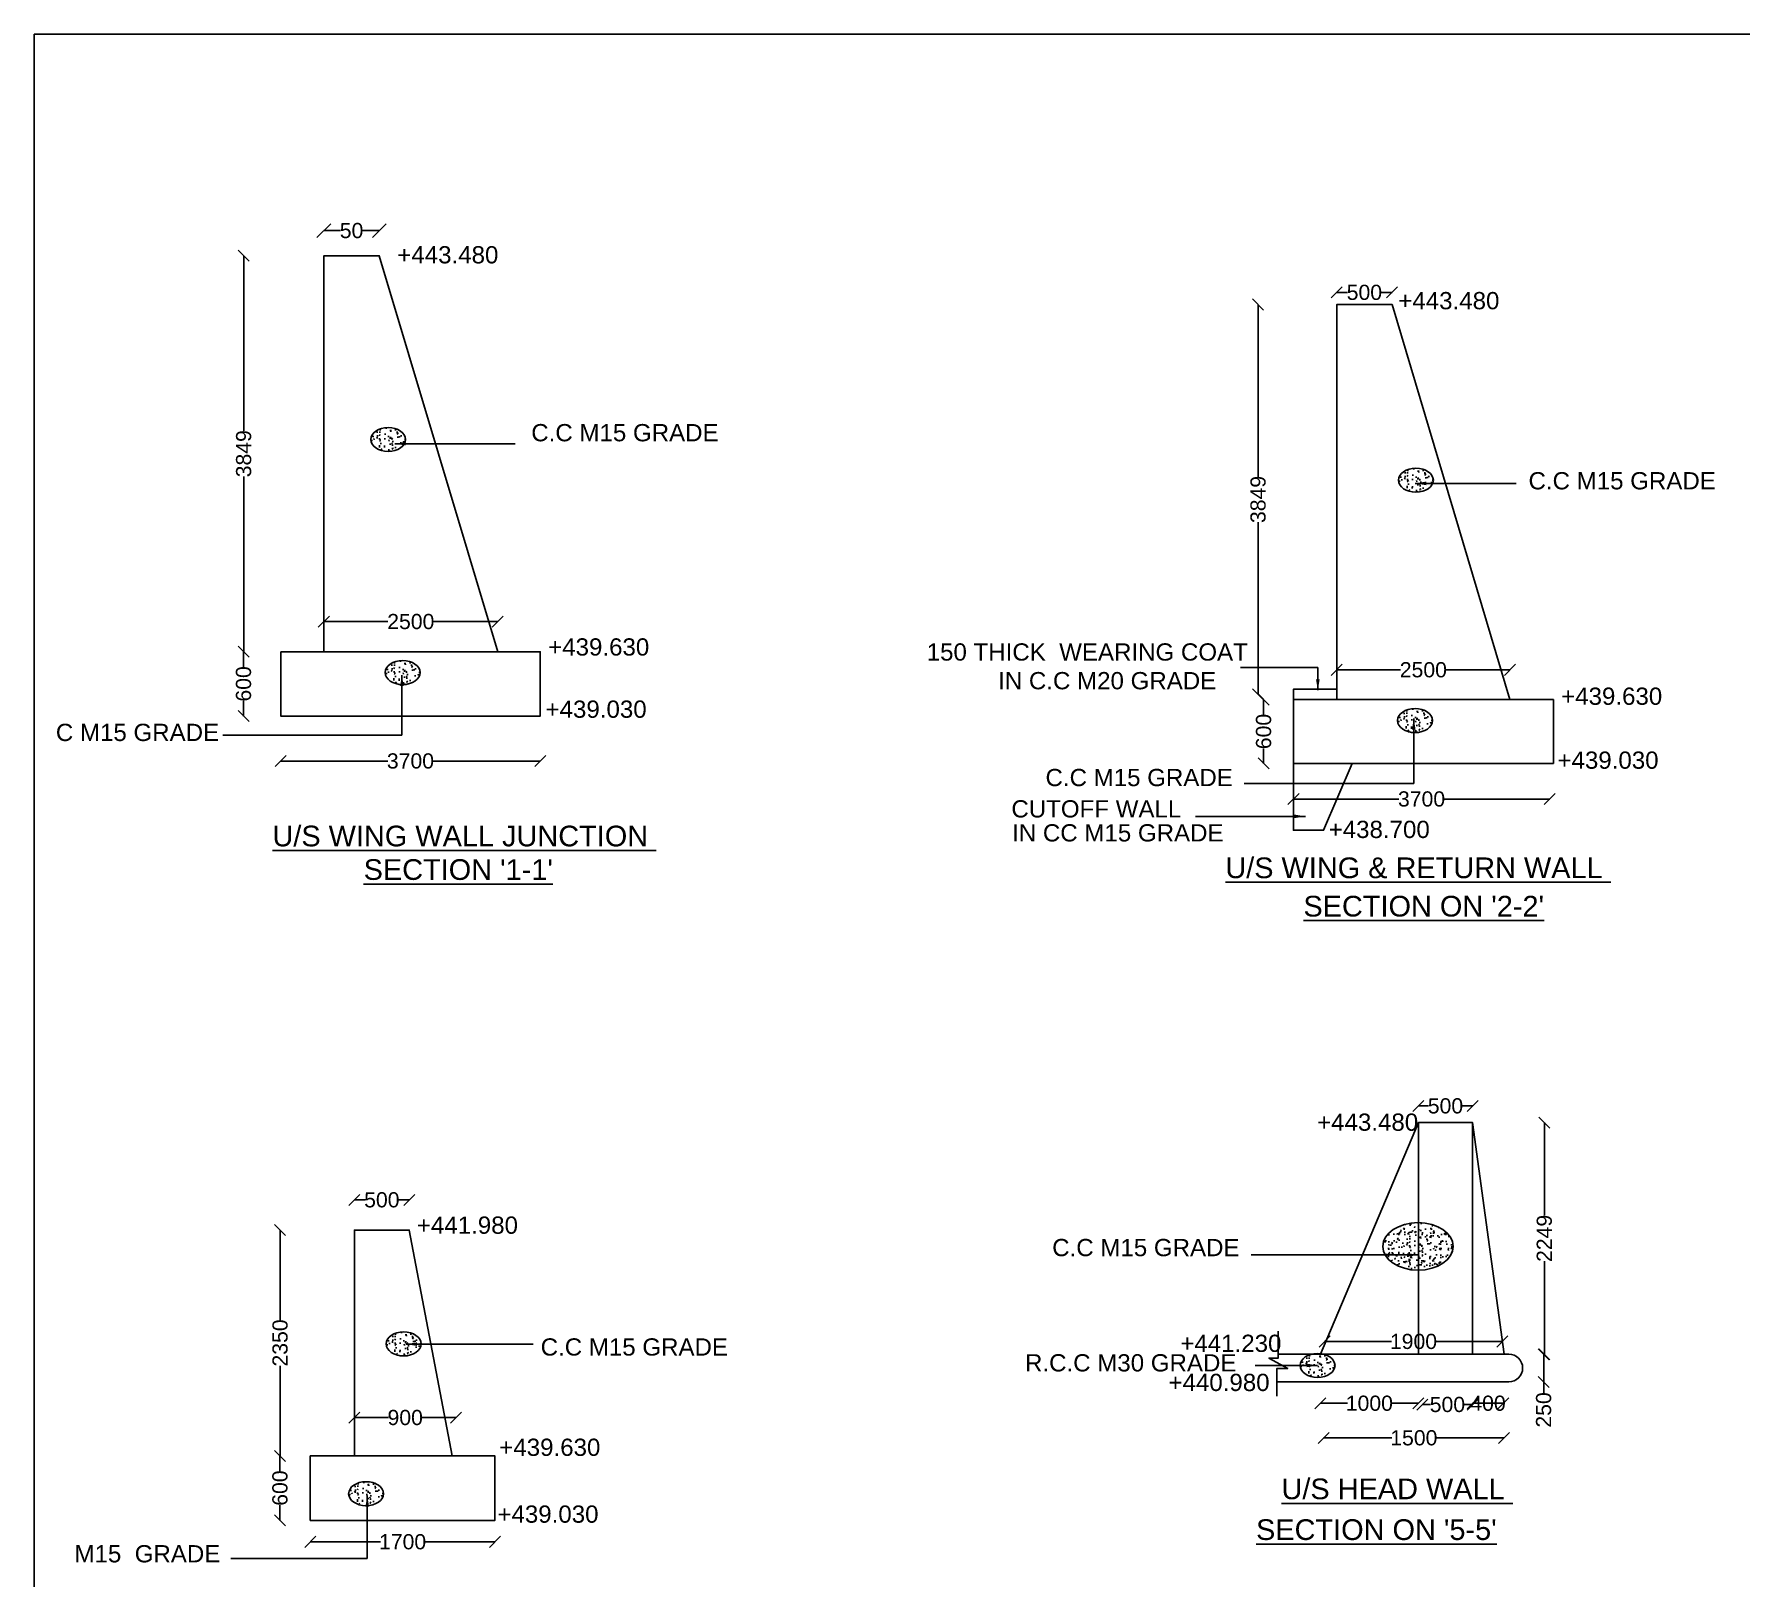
# Model space of a CAD drawing. Header units: millimetres. Extents: x 5763889 to 5769579, y 20981632 to 20985414.
# Drawn here: x 5763889 to 5766364, y 20983176 to 20985414 of the extents above; entities that cross this region are included whole.
import ezdxf

# ---------------------------------------------------------------- set-up
doc = ezdxf.new("R2010")
doc.units = ezdxf.units.MM
doc.header["$MEASUREMENT"] = 0
for name, color, linetype in [('DIMENSIONS', 7, 'Continuous'), ('DRAWING', 7, 'Continuous'), ('TEXT', 1, 'Continuous')]:
    doc.layers.add(name, color=color, linetype=linetype)
doc.styles.get("Standard").update_dxf_attribs({"font": 'arial.ttf', "height": 22})
doc.dimstyles.get("Standard").update_dxf_attribs({"dimtxt": 22, "dimasz": 16, "dimexe": 0.18, "dimexo": 0.0625, "dimgap": 0.09, "dimtad": 0, "dimdec": 0, "dimzin": 0, "dimdsep": 46, "dimtxsty": 'Standard', "dimblk": 'OBLIQUE', "dimcen": 0.09, "dimse1": 1, "dimse2": 1, "dimadec": 0, "dimazin": 0, "dimtfac": 1, "dimtdec": 0, "dimtofl": 0, "dimtmove": 0, "dimatfit": 3, "dimfxl": 1, "dimtolj": 1, "dimtzin": 0, "dimarcsym": 0})

# ---------------------------------------------------------------- blocks, each defined once
blk = doc.blocks.new('_Oblique')
at = {"color": 0, "linetype": 'ByBlock', "lineweight": -2}
blk.add_line((-0.5, -0.5), (0.5, 0.5), dxfattribs=at)
blk = doc.blocks.new('*D4')
at = {"layer": 'Defpoints', "color": 0, "transparency": 16777216}
for p in [(5764389.9, 20985128.7), (5764309.5, 20985092.4), (5764389.9, 20985092.4)]:
    blk.add_point(p, dxfattribs=at)
at = {"layer": 'DIMENSIONS', "color": 0, "lineweight": -2, "transparency": 16777216}
for p, q in [((5764309.5, 20985128.7), (5764333.9, 20985128.7)), ((5764389.9, 20985128.7), (5764365.5, 20985128.7))]:
    blk.add_line(p, q, dxfattribs=at)
at = {"layer": 'DIMENSIONS', "color": 0, "lineweight": -2, "transparency": 16777216, "xscale": 20, "yscale": 20, "zscale": 20, "rotation": 180}
blk.add_blockref('_Oblique', (5764309.5, 20985128.7), dxfattribs=at)
at = {"layer": 'DIMENSIONS', "color": 0, "lineweight": -2, "transparency": 16777216, "xscale": 20, "yscale": 20, "zscale": 20}
blk.add_blockref('_Oblique', (5764389.9, 20985128.7), dxfattribs=at)
at = {"layer": 'DIMENSIONS', "color": 0, "transparency": 16777216, "insert": (5764349.7, 20985128.7), "char_height": 22, "attachment_point": 5}
blk.add_mtext('\\A1;50', dxfattribs=at)
blk = doc.blocks.new('*D5')
at = {"layer": 'Defpoints', "color": 0, "transparency": 16777216}
for p in [(5764309.5, 20984561.9), (5764309.5, 20984518.3), (5764561.7, 20984518.3)]:
    blk.add_point(p, dxfattribs=at)
at = {"layer": 'DIMENSIONS', "color": 0, "lineweight": -2, "transparency": 16777216}
for p, q in [((5764309.5, 20984561.9), (5764402.5, 20984561.9)), ((5764561.7, 20984561.9), (5764468.7, 20984561.9))]:
    blk.add_line(p, q, dxfattribs=at)
at = {"layer": 'DIMENSIONS', "color": 0, "lineweight": -2, "transparency": 16777216, "xscale": 16, "yscale": 16, "zscale": 16, "rotation": 180}
blk.add_blockref('_Oblique', (5764309.5, 20984561.9), dxfattribs=at)
at = {"layer": 'DIMENSIONS', "color": 0, "lineweight": -2, "transparency": 16777216, "xscale": 16, "yscale": 16, "zscale": 16}
blk.add_blockref('_Oblique', (5764561.7, 20984561.9), dxfattribs=at)
at = {"layer": 'DIMENSIONS', "color": 0, "transparency": 16777216, "insert": (5764435.6, 20984561.9), "char_height": 22, "attachment_point": 5}
blk.add_mtext('\\A1;2500', dxfattribs=at)
blk = doc.blocks.new('*D6')
at = {"layer": 'Defpoints', "color": 0, "transparency": 16777216}
for p in [(5764246.9, 20984518.3), (5764193.1, 20984425), (5764246.9, 20984425)]:
    blk.add_point(p, dxfattribs=at)
at = {"layer": 'DIMENSIONS', "color": 0, "lineweight": -2, "transparency": 16777216}
for p, q in [((5764193.1, 20984518.3), (5764193.1, 20984496.1)), ((5764193.1, 20984425), (5764193.1, 20984447.2))]:
    blk.add_line(p, q, dxfattribs=at)
at = {"layer": 'DIMENSIONS', "color": 0, "lineweight": -2, "transparency": 16777216, "xscale": 16, "yscale": 16, "zscale": 16}
for p, rotation in [((5764193.1, 20984518.3), 90), ((5764193.1, 20984425), 270)]:
    blk.add_blockref('_Oblique', p, dxfattribs=dict(at, rotation=rotation))
at = {"layer": 'DIMENSIONS', "color": 0, "transparency": 16777216, "insert": (5764193.1, 20984471.6), "char_height": 22, "attachment_point": 5, "rotation": 90}
blk.add_mtext('\\A1;600', dxfattribs=at)
blk = doc.blocks.new('*D7')
at = {"layer": 'Defpoints', "color": 0, "transparency": 16777216}
for p in [(5764193.3, 20985092.4), (5764309.5, 20985092.4), (5764309.5, 20984518.3)]:
    blk.add_point(p, dxfattribs=at)
at = {"layer": 'DIMENSIONS', "color": 0, "lineweight": -2, "transparency": 16777216}
for p, q in [((5764193.3, 20985092.4), (5764193.3, 20984838.3)), ((5764193.3, 20984518.3), (5764193.3, 20984772.4))]:
    blk.add_line(p, q, dxfattribs=at)
at = {"layer": 'DIMENSIONS', "color": 0, "lineweight": -2, "transparency": 16777216, "xscale": 16, "yscale": 16, "zscale": 16}
for p, rotation in [((5764193.3, 20985092.4), 90), ((5764193.3, 20984518.3), 270)]:
    blk.add_blockref('_Oblique', p, dxfattribs=dict(at, rotation=rotation))
at = {"layer": 'DIMENSIONS', "color": 0, "transparency": 16777216, "insert": (5764193.3, 20984805.3), "char_height": 22, "attachment_point": 5, "rotation": 90}
blk.add_mtext('\\A1;3849', dxfattribs=at)
blk = doc.blocks.new('*D8')
at = {"layer": 'Defpoints', "color": 0, "transparency": 16777216}
for p in [(5764246.9, 20984425), (5764623.3, 20984425), (5764623.3, 20984359.8)]:
    blk.add_point(p, dxfattribs=at)
at = {"layer": 'DIMENSIONS', "color": 0, "lineweight": -2, "transparency": 16777216}
for p, q in [((5764246.9, 20984359.8), (5764402.2, 20984359.8)), ((5764623.3, 20984359.8), (5764468, 20984359.8))]:
    blk.add_line(p, q, dxfattribs=at)
at = {"layer": 'DIMENSIONS', "color": 0, "lineweight": -2, "transparency": 16777216, "xscale": 16, "yscale": 16, "zscale": 16, "rotation": 180}
blk.add_blockref('_Oblique', (5764246.9, 20984359.8), dxfattribs=at)
at = {"layer": 'DIMENSIONS', "color": 0, "lineweight": -2, "transparency": 16777216, "xscale": 16, "yscale": 16, "zscale": 16}
blk.add_blockref('_Oblique', (5764623.3, 20984359.8), dxfattribs=at)
at = {"layer": 'DIMENSIONS', "color": 0, "transparency": 16777216, "insert": (5764435.1, 20984359.8), "char_height": 22, "attachment_point": 5}
blk.add_mtext('\\A1;3700', dxfattribs=at)
blk = doc.blocks.new('*D9')
at = {"layer": 'Defpoints', "color": 0, "transparency": 16777216}
for p in [(5765778.3, 20985021.6), (5765858.5, 20985039.1), (5765858.5, 20985021.6)]:
    blk.add_point(p, dxfattribs=at)
at = {"layer": 'DIMENSIONS', "color": 0, "lineweight": -2, "transparency": 16777216}
for p, q in [((5765778.3, 20985039.1), (5765794.1, 20985039.1)), ((5765858.5, 20985039.1), (5765842.8, 20985039.1))]:
    blk.add_line(p, q, dxfattribs=at)
at = {"layer": 'DIMENSIONS', "color": 0, "lineweight": -2, "transparency": 16777216, "xscale": 16, "yscale": 16, "zscale": 16, "rotation": 180}
blk.add_blockref('_Oblique', (5765778.3, 20985039.1), dxfattribs=at)
at = {"layer": 'DIMENSIONS', "color": 0, "lineweight": -2, "transparency": 16777216, "xscale": 16, "yscale": 16, "zscale": 16}
blk.add_blockref('_Oblique', (5765858.5, 20985039.1), dxfattribs=at)
at = {"layer": 'DIMENSIONS', "color": 0, "transparency": 16777216, "insert": (5765818.4, 20985039.1), "char_height": 22, "attachment_point": 5}
blk.add_mtext('\\A1;500', dxfattribs=at)
blk = doc.blocks.new('*D10')
at = {"layer": 'Defpoints', "color": 0, "transparency": 16777216}
for p in [(5766029.4, 20984492), (5765778.3, 20984449), (5766029.4, 20984449)]:
    blk.add_point(p, dxfattribs=at)
at = {"layer": 'DIMENSIONS', "color": 0, "lineweight": -2, "transparency": 16777216}
for p, q in [((5765778.3, 20984492), (5765870.8, 20984492)), ((5766029.4, 20984492), (5765937, 20984492))]:
    blk.add_line(p, q, dxfattribs=at)
at = {"layer": 'DIMENSIONS', "color": 0, "lineweight": -2, "transparency": 16777216, "xscale": 16, "yscale": 16, "zscale": 16, "rotation": 180}
blk.add_blockref('_Oblique', (5765778.3, 20984492), dxfattribs=at)
at = {"layer": 'DIMENSIONS', "color": 0, "lineweight": -2, "transparency": 16777216, "xscale": 16, "yscale": 16, "zscale": 16}
blk.add_blockref('_Oblique', (5766029.4, 20984492), dxfattribs=at)
at = {"layer": 'DIMENSIONS', "color": 0, "transparency": 16777216, "insert": (5765903.9, 20984492), "char_height": 22, "attachment_point": 5}
blk.add_mtext('\\A1;2500', dxfattribs=at)
blk = doc.blocks.new('*D11')
at = {"layer": 'Defpoints', "color": 0, "transparency": 16777216}
for p in [(5765715.6, 20984307.9), (5766087.1, 20984304.7), (5766087.1, 20984304.7)]:
    blk.add_point(p, dxfattribs=at)
at = {"layer": 'DIMENSIONS', "color": 0, "lineweight": -2, "transparency": 16777216}
for p, q in [((5765715.6, 20984304.7), (5765868.4, 20984304.7)), ((5766087.1, 20984304.7), (5765934.2, 20984304.7))]:
    blk.add_line(p, q, dxfattribs=at)
at = {"layer": 'DIMENSIONS', "color": 0, "lineweight": -2, "transparency": 16777216, "xscale": 16, "yscale": 16, "zscale": 16, "rotation": 180}
blk.add_blockref('_Oblique', (5765715.6, 20984304.7), dxfattribs=at)
at = {"layer": 'DIMENSIONS', "color": 0, "lineweight": -2, "transparency": 16777216, "xscale": 16, "yscale": 16, "zscale": 16}
blk.add_blockref('_Oblique', (5766087.1, 20984304.7), dxfattribs=at)
at = {"layer": 'DIMENSIONS', "color": 0, "transparency": 16777216, "insert": (5765901.3, 20984304.7), "char_height": 22, "attachment_point": 5}
blk.add_mtext('\\A1;3700', dxfattribs=at)
blk = doc.blocks.new('*D12')
at = {"layer": 'Defpoints', "color": 0, "transparency": 16777216}
for p in [(5765715.6, 20984449), (5765672.3, 20984356.3), (5765715.6, 20984356.3)]:
    blk.add_point(p, dxfattribs=at)
at = {"layer": 'DIMENSIONS', "color": 0, "lineweight": -2, "transparency": 16777216}
for p, q in [((5765672.3, 20984449), (5765672.3, 20984427.1)), ((5765672.3, 20984356.3), (5765672.3, 20984378.2))]:
    blk.add_line(p, q, dxfattribs=at)
at = {"layer": 'DIMENSIONS', "color": 0, "lineweight": -2, "transparency": 16777216, "xscale": 16, "yscale": 16, "zscale": 16}
for p, rotation in [((5765672.3, 20984449), 90), ((5765672.3, 20984356.3), 270)]:
    blk.add_blockref('_Oblique', p, dxfattribs=dict(at, rotation=rotation))
at = {"layer": 'DIMENSIONS', "color": 0, "transparency": 16777216, "insert": (5765672.3, 20984402.6), "char_height": 22, "attachment_point": 5, "rotation": 90}
blk.add_mtext('\\A1;600', dxfattribs=at)
blk = doc.blocks.new('*D13')
at = {"layer": 'Defpoints', "color": 0, "transparency": 16777216}
for p in [(5765778.3, 20985021.6), (5765664.3, 20984456.4), (5765778.3, 20984456.4)]:
    blk.add_point(p, dxfattribs=at)
at = {"layer": 'DIMENSIONS', "color": 0, "lineweight": -2, "transparency": 16777216}
for p, q in [((5765664.3, 20985021.6), (5765664.3, 20984772)), ((5765664.3, 20984456.4), (5765664.3, 20984706))]:
    blk.add_line(p, q, dxfattribs=at)
at = {"layer": 'DIMENSIONS', "color": 0, "lineweight": -2, "transparency": 16777216, "xscale": 16, "yscale": 16, "zscale": 16}
for p, rotation in [((5765664.3, 20985021.6), 90), ((5765664.3, 20984456.4), 270)]:
    blk.add_blockref('_Oblique', p, dxfattribs=dict(at, rotation=rotation))
at = {"layer": 'DIMENSIONS', "color": 0, "transparency": 16777216, "insert": (5765664.3, 20984739), "char_height": 22, "attachment_point": 5, "rotation": 90}
blk.add_mtext('\\A1;3849', dxfattribs=at)
blk = doc.blocks.new('*D24')
at = {"layer": 'Defpoints', "color": 0, "transparency": 16777216}
for p in [(5765975.3, 20983859.8), (5765896.7, 20983835.7), (5765975.3, 20983835.7)]:
    blk.add_point(p, dxfattribs=at)
at = {"layer": 'DIMENSIONS', "color": 0, "lineweight": -2, "transparency": 16777216}
for p, q in [((5765896.7, 20983859.8), (5765911.6, 20983859.8)), ((5765975.3, 20983859.8), (5765960.3, 20983859.8))]:
    blk.add_line(p, q, dxfattribs=at)
at = {"layer": 'DIMENSIONS', "color": 0, "lineweight": -2, "transparency": 16777216, "xscale": 16, "yscale": 16, "zscale": 16, "rotation": 180}
blk.add_blockref('_Oblique', (5765896.7, 20983859.8), dxfattribs=at)
at = {"layer": 'DIMENSIONS', "color": 0, "lineweight": -2, "transparency": 16777216, "xscale": 16, "yscale": 16, "zscale": 16}
blk.add_blockref('_Oblique', (5765975.3, 20983859.8), dxfattribs=at)
at = {"layer": 'DIMENSIONS', "color": 0, "transparency": 16777216, "insert": (5765936, 20983859.8), "char_height": 22, "attachment_point": 5}
blk.add_mtext('\\A1;500', dxfattribs=at)
blk = doc.blocks.new('*D25')
at = {"layer": 'Defpoints', "color": 0, "transparency": 16777216}
for p in [(5765976.4, 20983835.7), (5765975.3, 20983499.9), (5766079.4, 20983499.9)]:
    blk.add_point(p, dxfattribs=at)
at = {"layer": 'DIMENSIONS', "color": 0, "lineweight": -2, "transparency": 16777216}
for p, q in [((5766079.4, 20983835.7), (5766079.4, 20983700.9)), ((5766079.4, 20983499.9), (5766079.4, 20983634.6))]:
    blk.add_line(p, q, dxfattribs=at)
at = {"layer": 'DIMENSIONS', "color": 0, "lineweight": -2, "transparency": 16777216, "xscale": 16, "yscale": 16, "zscale": 16}
for p, rotation in [((5766079.4, 20983835.7), 90), ((5766079.4, 20983499.9), 270)]:
    blk.add_blockref('_Oblique', p, dxfattribs=dict(at, rotation=rotation))
at = {"layer": 'DIMENSIONS', "color": 0, "transparency": 16777216, "insert": (5766079.4, 20983667.8), "char_height": 22, "attachment_point": 5, "rotation": 90}
blk.add_mtext('\\A1;2249', dxfattribs=at)
blk = doc.blocks.new('*D26')
at = {"layer": 'Defpoints', "color": 0, "transparency": 16777216}
for p in [(5766027.8, 20983499.9), (5766027.8, 20983459.7), (5766078.4, 20983459.7)]:
    blk.add_point(p, dxfattribs=at)
at = {"layer": 'DIMENSIONS', "color": 0, "lineweight": -2, "transparency": 16777216}
for p, q in [((5766078.4, 20983499.9), (5766078.4, 20983459.7)), ((5766078.4, 20983459.7), (5766078.4, 20983443.7))]:
    blk.add_line(p, q, dxfattribs=at)
at = {"layer": 'DIMENSIONS', "color": 0, "lineweight": -2, "transparency": 16777216, "xscale": 16, "yscale": 16, "zscale": 16}
for p, rotation in [((5766078.4, 20983499.9), 90), ((5766078.4, 20983459.7), 270)]:
    blk.add_blockref('_Oblique', p, dxfattribs=dict(at, rotation=rotation))
at = {"layer": 'DIMENSIONS', "color": 0, "transparency": 16777216, "insert": (5766078.4, 20983419.1), "char_height": 22, "attachment_point": 5, "rotation": 90}
blk.add_mtext('\\A1;250', dxfattribs=at)
blk = doc.blocks.new('*D27')
at = {"layer": 'Defpoints', "color": 0, "transparency": 16777216}
for p in [(5765760.7, 20983514.4), (5766018.4, 20983518.3), (5766018.4, 20983518.3)]:
    blk.add_point(p, dxfattribs=at)
at = {"layer": 'DIMENSIONS', "color": 0, "lineweight": -2, "transparency": 16777216}
for p, q in [((5765760.7, 20983518.3), (5765857.7, 20983518.3)), ((5766018.4, 20983518.3), (5765921.4, 20983518.3))]:
    blk.add_line(p, q, dxfattribs=at)
at = {"layer": 'DIMENSIONS', "color": 0, "lineweight": -2, "transparency": 16777216, "xscale": 16, "yscale": 16, "zscale": 16, "rotation": 180}
blk.add_blockref('_Oblique', (5765760.7, 20983518.3), dxfattribs=at)
at = {"layer": 'DIMENSIONS', "color": 0, "lineweight": -2, "transparency": 16777216, "xscale": 16, "yscale": 16, "zscale": 16}
blk.add_blockref('_Oblique', (5766018.4, 20983518.3), dxfattribs=at)
at = {"layer": 'DIMENSIONS', "color": 0, "transparency": 16777216, "insert": (5765889.6, 20983518.3), "char_height": 22, "attachment_point": 5}
blk.add_mtext('\\A1;1900', dxfattribs=at)
blk = doc.blocks.new('*D28')
at = {"layer": 'Defpoints', "color": 0, "transparency": 16777216}
for p in [(5765754.6, 20983499.9), (5765896.7, 20983499.9), (5765896.7, 20983428.7)]:
    blk.add_point(p, dxfattribs=at)
at = {"layer": 'DIMENSIONS', "color": 0, "lineweight": -2, "transparency": 16777216}
for p, q in [((5765754.6, 20983428.7), (5765793.7, 20983428.7)), ((5765896.7, 20983428.7), (5765857.5, 20983428.7))]:
    blk.add_line(p, q, dxfattribs=at)
at = {"layer": 'DIMENSIONS', "color": 0, "lineweight": -2, "transparency": 16777216, "xscale": 16, "yscale": 16, "zscale": 16, "rotation": 180}
blk.add_blockref('_Oblique', (5765754.6, 20983428.7), dxfattribs=at)
at = {"layer": 'DIMENSIONS', "color": 0, "lineweight": -2, "transparency": 16777216, "xscale": 16, "yscale": 16, "zscale": 16}
blk.add_blockref('_Oblique', (5765896.7, 20983428.7), dxfattribs=at)
at = {"layer": 'DIMENSIONS', "color": 0, "transparency": 16777216, "insert": (5765825.6, 20983428.7), "char_height": 22, "attachment_point": 5}
blk.add_mtext('\\A1;1000', dxfattribs=at)
blk = doc.blocks.new('*D29')
at = {"layer": 'Defpoints', "color": 0, "transparency": 16777216}
for p in [(5765902.4, 20983499.9), (5765975.3, 20983499.9), (5765975.3, 20983426.9)]:
    blk.add_point(p, dxfattribs=at)
at = {"layer": 'DIMENSIONS', "color": 0, "lineweight": -2, "transparency": 16777216}
for p, q in [((5765902.4, 20983426.9), (5765914.5, 20983426.9)), ((5765975.3, 20983426.9), (5765963.2, 20983426.9))]:
    blk.add_line(p, q, dxfattribs=at)
at = {"layer": 'DIMENSIONS', "color": 0, "lineweight": -2, "transparency": 16777216, "xscale": 16, "yscale": 16, "zscale": 16, "rotation": 180}
blk.add_blockref('_Oblique', (5765902.4, 20983426.9), dxfattribs=at)
at = {"layer": 'DIMENSIONS', "color": 0, "lineweight": -2, "transparency": 16777216, "xscale": 16, "yscale": 16, "zscale": 16}
blk.add_blockref('_Oblique', (5765975.3, 20983426.9), dxfattribs=at)
at = {"layer": 'DIMENSIONS', "color": 0, "transparency": 16777216, "insert": (5765938.8, 20983426.9), "char_height": 22, "attachment_point": 5}
blk.add_mtext('\\A1;500', dxfattribs=at)
blk = doc.blocks.new('*D30')
at = {"layer": 'Defpoints', "color": 0, "transparency": 16777216}
for p in [(5766020.1, 20983506), (5765975.3, 20983499.9), (5766020.1, 20983428.7)]:
    blk.add_point(p, dxfattribs=at)
at = {"layer": 'DIMENSIONS', "color": 0, "lineweight": -2, "transparency": 16777216}
blk.add_line((5765975.3, 20983428.7), (5766020.1, 20983428.7), dxfattribs=at)
at = {"layer": 'DIMENSIONS', "color": 0, "lineweight": -2, "transparency": 16777216, "xscale": 16, "yscale": 16, "zscale": 16, "rotation": 180}
blk.add_blockref('_Oblique', (5765975.3, 20983428.7), dxfattribs=at)
at = {"layer": 'DIMENSIONS', "color": 0, "lineweight": -2, "transparency": 16777216, "xscale": 16, "yscale": 16, "zscale": 16}
blk.add_blockref('_Oblique', (5766020.1, 20983428.7), dxfattribs=at)
at = {"layer": 'DIMENSIONS', "color": 0, "transparency": 16777216, "insert": (5765997.7, 20983428.7), "char_height": 22, "attachment_point": 5}
blk.add_mtext('\\A1;400', dxfattribs=at)
blk = doc.blocks.new('*D31')
at = {"layer": 'Defpoints', "color": 0, "transparency": 16777216}
for p in [(5765759.3, 20983499.9), (5766020.9, 20983499.9), (5766020.9, 20983378.6)]:
    blk.add_point(p, dxfattribs=at)
at = {"layer": 'DIMENSIONS', "color": 0, "lineweight": -2, "transparency": 16777216}
for p, q in [((5765759.3, 20983378.6), (5765858.3, 20983378.6)), ((5766020.9, 20983378.6), (5765922, 20983378.6))]:
    blk.add_line(p, q, dxfattribs=at)
at = {"layer": 'DIMENSIONS', "color": 0, "lineweight": -2, "transparency": 16777216, "xscale": 16, "yscale": 16, "zscale": 16, "rotation": 180}
blk.add_blockref('_Oblique', (5765759.3, 20983378.6), dxfattribs=at)
at = {"layer": 'DIMENSIONS', "color": 0, "lineweight": -2, "transparency": 16777216, "xscale": 16, "yscale": 16, "zscale": 16}
blk.add_blockref('_Oblique', (5766020.9, 20983378.6), dxfattribs=at)
at = {"layer": 'DIMENSIONS', "color": 0, "transparency": 16777216, "insert": (5765890.1, 20983378.6), "char_height": 22, "attachment_point": 5}
blk.add_mtext('\\A1;1500', dxfattribs=at)
blk = doc.blocks.new('*D32')
at = {"layer": 'Defpoints', "color": 0, "transparency": 16777216}
for p in [(5764433.4, 20983723.6), (5764353.8, 20983679.9), (5764433.4, 20983679.9)]:
    blk.add_point(p, dxfattribs=at)
at = {"layer": 'DIMENSIONS', "color": 0, "lineweight": -2, "transparency": 16777216}
for p, q in [((5764353.8, 20983723.6), (5764369.2, 20983723.6)), ((5764433.4, 20983723.6), (5764418, 20983723.6))]:
    blk.add_line(p, q, dxfattribs=at)
at = {"layer": 'DIMENSIONS', "color": 0, "lineweight": -2, "transparency": 16777216, "xscale": 16, "yscale": 16, "zscale": 16, "rotation": 180}
blk.add_blockref('_Oblique', (5764353.8, 20983723.6), dxfattribs=at)
at = {"layer": 'DIMENSIONS', "color": 0, "lineweight": -2, "transparency": 16777216, "xscale": 16, "yscale": 16, "zscale": 16}
blk.add_blockref('_Oblique', (5764433.4, 20983723.6), dxfattribs=at)
at = {"layer": 'DIMENSIONS', "color": 0, "transparency": 16777216, "insert": (5764393.6, 20983723.6), "char_height": 22, "attachment_point": 5}
blk.add_mtext('\\A1;500', dxfattribs=at)
blk = doc.blocks.new('*D33')
at = {"layer": 'Defpoints', "color": 0, "transparency": 16777216}
for p in [(5764353.8, 20983679.9), (5764246.1, 20983352.5), (5764353.8, 20983352.5)]:
    blk.add_point(p, dxfattribs=at)
at = {"layer": 'DIMENSIONS', "color": 0, "lineweight": -2, "transparency": 16777216}
for p, q in [((5764246.1, 20983679.9), (5764246.1, 20983549.3)), ((5764246.1, 20983352.5), (5764246.1, 20983483.1))]:
    blk.add_line(p, q, dxfattribs=at)
at = {"layer": 'DIMENSIONS', "color": 0, "lineweight": -2, "transparency": 16777216, "xscale": 16, "yscale": 16, "zscale": 16}
for p, rotation in [((5764246.1, 20983679.9), 90), ((5764246.1, 20983352.5), 270)]:
    blk.add_blockref('_Oblique', p, dxfattribs=dict(at, rotation=rotation))
at = {"layer": 'DIMENSIONS', "color": 0, "transparency": 16777216, "insert": (5764246.1, 20983516.2), "char_height": 22, "attachment_point": 5, "rotation": 90}
blk.add_mtext('\\A1;2350', dxfattribs=at)
blk = doc.blocks.new('*D34')
at = {"layer": 'Defpoints', "color": 0, "transparency": 16777216}
for p in [(5764353.8, 20983352.5), (5764245.9, 20983259), (5764353.8, 20983259)]:
    blk.add_point(p, dxfattribs=at)
at = {"layer": 'DIMENSIONS', "color": 0, "lineweight": -2, "transparency": 16777216}
for p, q in [((5764245.9, 20983352.5), (5764245.9, 20983330.2)), ((5764245.9, 20983259), (5764245.9, 20983281.3))]:
    blk.add_line(p, q, dxfattribs=at)
at = {"layer": 'DIMENSIONS', "color": 0, "lineweight": -2, "transparency": 16777216, "xscale": 16, "yscale": 16, "zscale": 16}
for p, rotation in [((5764245.9, 20983352.5), 90), ((5764245.9, 20983259), 270)]:
    blk.add_blockref('_Oblique', p, dxfattribs=dict(at, rotation=rotation))
at = {"layer": 'DIMENSIONS', "color": 0, "transparency": 16777216, "insert": (5764245.9, 20983305.8), "char_height": 22, "attachment_point": 5, "rotation": 90}
blk.add_mtext('\\A1;600', dxfattribs=at)
blk = doc.blocks.new('*D35')
at = {"layer": 'Defpoints', "color": 0, "transparency": 16777216}
for p in [(5764289.7, 20983259), (5764557.6, 20983259), (5764557.6, 20983227.9)]:
    blk.add_point(p, dxfattribs=at)
at = {"layer": 'DIMENSIONS', "color": 0, "lineweight": -2, "transparency": 16777216}
for p, q in [((5764289.7, 20983227.9), (5764391.8, 20983227.9)), ((5764557.6, 20983227.9), (5764455.5, 20983227.9))]:
    blk.add_line(p, q, dxfattribs=at)
at = {"layer": 'DIMENSIONS', "color": 0, "lineweight": -2, "transparency": 16777216, "xscale": 16, "yscale": 16, "zscale": 16, "rotation": 180}
blk.add_blockref('_Oblique', (5764289.7, 20983227.9), dxfattribs=at)
at = {"layer": 'DIMENSIONS', "color": 0, "lineweight": -2, "transparency": 16777216, "xscale": 16, "yscale": 16, "zscale": 16}
blk.add_blockref('_Oblique', (5764557.6, 20983227.9), dxfattribs=at)
at = {"layer": 'DIMENSIONS', "color": 0, "transparency": 16777216, "insert": (5764423.7, 20983227.9), "char_height": 22, "attachment_point": 5}
blk.add_mtext('\\A1;1700', dxfattribs=at)
blk = doc.blocks.new('*D36')
at = {"layer": 'Defpoints', "color": 0, "transparency": 16777216}
for p in [(5764501.2, 20983408), (5764353.8, 20983405.1), (5764501.2, 20983405.1)]:
    blk.add_point(p, dxfattribs=at)
at = {"layer": 'DIMENSIONS', "color": 0, "lineweight": -2, "transparency": 16777216}
for p, q in [((5764353.8, 20983408), (5764403.1, 20983408)), ((5764501.2, 20983408), (5764451.8, 20983408))]:
    blk.add_line(p, q, dxfattribs=at)
at = {"layer": 'DIMENSIONS', "color": 0, "lineweight": -2, "transparency": 16777216, "xscale": 16, "yscale": 16, "zscale": 16, "rotation": 180}
blk.add_blockref('_Oblique', (5764353.8, 20983408), dxfattribs=at)
at = {"layer": 'DIMENSIONS', "color": 0, "lineweight": -2, "transparency": 16777216, "xscale": 16, "yscale": 16, "zscale": 16}
blk.add_blockref('_Oblique', (5764501.2, 20983408), dxfattribs=at)
at = {"layer": 'DIMENSIONS', "color": 0, "transparency": 16777216, "insert": (5764427.5, 20983408), "char_height": 22, "attachment_point": 5}
blk.add_mtext('\\A1;900', dxfattribs=at)

msp = doc.modelspace()

# ---------------------------------------------------------------- hatches: boundary and pattern name
at = {"layer": 'DRAWING'}
h = msp.add_hatch(dxfattribs=at)
h.set_pattern_fill('AR-CONC', color=0, scale=3, style=0)
h.set_pattern_definition([(50, (4257.156, 2720.308), (21.517805478, -1.88256405), [2.25, -24.75]), (355, (4257.156, 2720.308), (-4.162540008, 22.56576401), [1.8, -19.8]), (100.4514, (4258.95, 2720.151), (17.355281451, 20.683186262), [1.9122057, -21.03426336]), (46.1842, (4257.156, 2726.308), (32.01723146, -4.96557043), [3.375, -37.125]), (96.6356, (4259.824, 2725.894), (28.039881166, 29.223536127), [2.86830864, -31.55139]), (351.1842, (4257.156, 2726.308), (28.039858354, 29.22355803), [2.7, -29.7]), (21, (4260.156, 2724.808), (17.907211564, -12.07856672), [2.25, -24.75]), (326, (4260.156, 2724.808), (7.299459958, 21.754501351), [1.8, -19.8]), (71.4514, (4261.648, 2723.802), (25.206678857, 9.675914901), [1.9122057, -21.03426336]), (37.5, (4257.156, 2720.308), (0.3647956595, 9.986815615), [0, -19.56, 0, -20.1, 0, -19.875]), (7.5, (4257.156, 2720.308), (7.8920861233, 11.8323513565), [0, -11.46, 0, -19.11, 0, -7.575]), (327.5, (4250.466, 2720.308), (16.0146730852, -0.676646152), [0, -7.5, 0, -23.4, 0, -31.05]), (317.5, (4247.466, 2720.308), (17.49558508, 3.00314947), [0, -9.75, 0, -15.54, 0, -22.05])])
edge = h.paths.add_edge_path()
edge.add_ellipse((5764402.8, 20984825.9), major_axis=(-25.3, 0), ratio=0.687205, start_angle=0, end_angle=360)
h = msp.add_hatch(dxfattribs=at)
h.set_pattern_fill('AR-CONC', color=0, scale=3, style=0)
h.set_pattern_definition([(50, (5747.475, 2661.304), (21.517805478, -1.88256405), [2.25, -24.75]), (355, (5747.475, 2661.304), (-4.162540008, 22.56576401), [1.8, -19.8]), (100.4514, (5749.269, 2661.147), (17.355281451, 20.683186262), [1.9122057, -21.03426336]), (46.1842, (5747.475, 2667.304), (32.01723146, -4.96557043), [3.375, -37.125]), (96.6356, (5750.144, 2666.89), (28.039881166, 29.223536127), [2.86830864, -31.55139]), (351.1842, (5747.475, 2667.304), (28.039858354, 29.22355803), [2.7, -29.7]), (21, (5750.475, 2665.804), (17.907211564, -12.07856672), [2.25, -24.75]), (326, (5750.475, 2665.804), (7.299459958, 21.754501351), [1.8, -19.8]), (71.4514, (5751.968, 2664.797), (25.206678857, 9.675914901), [1.9122057, -21.03426336]), (37.5, (5747.4754, 2661.304), (0.3647956595, 9.986815615), [0, -19.56, 0, -20.1, 0, -19.875]), (7.5, (5747.475, 2661.304), (7.8920861233, 11.8323513565), [0, -11.46, 0, -19.11, 0, -7.575]), (327.5, (5740.7854, 2661.304), (16.0146730852, -0.676646152), [0, -7.5, 0, -23.4, 0, -31.05]), (317.5, (5737.785, 2661.304), (17.49558508, 3.00314947), [0, -9.75, 0, -15.54, 0, -22.05])])
edge = h.paths.add_edge_path()
edge.add_ellipse((5765893.1, 20984766.9), major_axis=(-25.3, 0), ratio=0.687205, start_angle=0, end_angle=360)
h = msp.add_hatch(dxfattribs=at)
h.set_pattern_fill('AR-CONC', color=0, scale=3, style=0)
h.set_pattern_definition([(50, (4278.148, 2382.473), (21.517805478, -1.88256405), [2.25, -24.75]), (355, (4278.148, 2382.473), (-4.162540008, 22.56576401), [1.8, -19.8]), (100.4514, (4279.94, 2382.316), (17.355281451, 20.683186262), [1.9122057, -21.03426336]), (46.1842, (4278.148, 2388.473), (32.01723146, -4.96557043), [3.375, -37.125]), (96.6356, (4280.816, 2388.06), (28.039881166, 29.223536127), [2.86830864, -31.55139]), (351.1842, (4278.148, 2388.473), (28.039858354, 29.22355803), [2.7, -29.7]), (21, (4281.148, 2386.973), (17.907211564, -12.07856672), [2.25, -24.75]), (326, (4281.148, 2386.973), (7.299459958, 21.754501351), [1.8, -19.8]), (71.4514, (4282.64, 2385.966), (25.206678857, 9.675914901), [1.9122057, -21.03426336]), (37.5, (4278.148, 2382.473), (0.3647956595, 9.986815615), [0, -19.56, 0, -20.1, 0, -19.875]), (7.5, (4278.148, 2382.473), (7.8920861233, 11.8323513565), [0, -11.46, 0, -19.11, 0, -7.575]), (327.5, (4271.458, 2382.473), (16.0146730852, -0.676646152), [0, -7.5, 0, -23.4, 0, -31.05]), (317.5, (4268.458, 2382.473), (17.49558508, 3.00314947), [0, -9.75, 0, -15.54, 0, -22.05])])
edge = h.paths.add_edge_path()
edge.add_ellipse((5764423.8, 20984488), major_axis=(-25.3, 0), ratio=0.687205, start_angle=0, end_angle=360)
h = msp.add_hatch(dxfattribs=at)
h.set_pattern_fill('AR-CONC', color=0, scale=3, style=0)
h.set_pattern_definition([(50, (5746.185, 2312.864), (21.517805478, -1.88256405), [2.25, -24.75]), (355, (5746.185, 2312.864), (-4.162540008, 22.56576401), [1.8, -19.8]), (100.4514, (5747.978, 2312.707), (17.355281451, 20.683186262), [1.9122057, -21.03426336]), (46.1842, (5746.185, 2318.864), (32.01723146, -4.96557043), [3.375, -37.125]), (96.6356, (5748.853, 2318.45), (28.039881166, 29.223536127), [2.86830864, -31.55139]), (351.1842, (5746.185, 2318.864), (28.039858354, 29.22355803), [2.7, -29.7]), (21, (5749.185, 2317.364), (17.907211564, -12.07856672), [2.25, -24.75]), (326, (5749.185, 2317.364), (7.299459958, 21.754501351), [1.8, -19.8]), (71.4514, (5750.677, 2316.357), (25.206678857, 9.675914901), [1.9122057, -21.03426336]), (37.5, (5746.185, 2312.8635), (0.3647956595, 9.986815615), [0, -19.56, 0, -20.1, 0, -19.875]), (7.5, (5746.185, 2312.864), (7.8920861233, 11.8323513565), [0, -11.46, 0, -19.11, 0, -7.575]), (327.5, (5739.495, 2312.8635), (16.0146730852, -0.676646152), [0, -7.5, 0, -23.4, 0, -31.05]), (317.5, (5736.495, 2312.864), (17.49558508, 3.00314947), [0, -9.75, 0, -15.54, 0, -22.05])])
edge = h.paths.add_edge_path()
edge.add_ellipse((5765891.9, 20984418.4), major_axis=(-25.3, 0), ratio=0.687205, start_angle=0, end_angle=360)
h = msp.add_hatch(dxfattribs=at)
h.set_pattern_fill('AR-CONC', color=0, scale=3, style=0)
h.set_pattern_definition([(50, (5750.537, 1550.63), (21.517805478, -1.88256405), [2.25, -24.75]), (355, (5750.537, 1550.63), (-4.162540008, 22.56576401), [1.8, -19.8]), (100.4514, (5752.33, 1550.473), (17.355281451, 20.683186262), [1.9122057, -21.03426336]), (46.1842, (5750.537, 1556.63), (32.01723146, -4.96557043), [3.375, -37.125]), (96.6356, (5753.205, 1556.216), (28.039881166, 29.223536127), [2.86830864, -31.55139]), (351.1842, (5750.537, 1556.63), (28.039858354, 29.22355803), [2.7, -29.7]), (21, (5753.537, 1555.13), (17.907211564, -12.07856672), [2.25, -24.75]), (326, (5753.537, 1555.13), (7.299459958, 21.754501351), [1.8, -19.8]), (71.4514, (5755.03, 1554.123), (25.206678857, 9.675914901), [1.9122057, -21.03426336]), (37.5, (5750.537, 1550.6295), (0.3647956595, 9.986815615), [0, -19.56, 0, -20.1, 0, -19.875]), (7.5, (5750.537, 1550.63), (7.8920861233, 11.8323513565), [0, -11.46, 0, -19.11, 0, -7.575]), (327.5, (5743.847, 1550.6295), (16.0146730852, -0.676646152), [0, -7.5, 0, -23.4, 0, -31.05]), (317.5, (5740.847, 1550.63), (17.49558508, 3.00314947), [0, -9.75, 0, -15.54, 0, -22.05])])
edge = h.paths.add_edge_path()
edge.add_ellipse((5765896.2, 20983656.2), major_axis=(51, 0), ratio=0.675664, start_angle=0, end_angle=360)
h = msp.add_hatch(dxfattribs=at)
h.set_pattern_fill('AR-CONC', color=0, scale=3, style=0)
h.set_pattern_definition([(50, (4279.484, 1409.255), (21.517805478, -1.88256405), [2.25, -24.75]), (355, (4279.484, 1409.255), (-4.162540008, 22.56576401), [1.8, -19.8]), (100.4514, (4281.278, 1409.098), (17.355281451, 20.683186262), [1.9122057, -21.03426336]), (46.1842, (4279.484, 1415.255), (32.01723146, -4.96557043), [3.375, -37.125]), (96.6356, (4282.153, 1414.84), (28.039881166, 29.223536127), [2.86830864, -31.55139]), (351.1842, (4279.484, 1415.255), (28.039858354, 29.22355803), [2.7, -29.7]), (21, (4282.484, 1413.755), (17.907211564, -12.07856672), [2.25, -24.75]), (326, (4282.484, 1413.755), (7.299459958, 21.754501351), [1.8, -19.8]), (71.4514, (4283.977, 1412.748), (25.206678857, 9.675914901), [1.9122057, -21.03426336]), (37.5, (4279.4845, 1409.255), (0.3647956595, 9.986815615), [0, -19.56, 0, -20.1, 0, -19.875]), (7.5, (4279.484, 1409.255), (7.8920861233, 11.8323513565), [0, -11.46, 0, -19.11, 0, -7.575]), (327.5, (4272.7945, 1409.255), (16.0146730852, -0.676646152), [0, -7.5, 0, -23.4, 0, -31.05]), (317.5, (4269.794, 1409.255), (17.49558508, 3.00314947), [0, -9.75, 0, -15.54, 0, -22.05])])
edge = h.paths.add_edge_path()
edge.add_ellipse((5764425.2, 20983514.8), major_axis=(-25.3, 0), ratio=0.687205, start_angle=0, end_angle=360)
h = msp.add_hatch(dxfattribs=at)
h.set_pattern_fill('AR-CONC', color=0, scale=3, style=0)
h.set_pattern_definition([(50, (5604.851, 1377.99), (21.517805478, -1.88256405), [2.25, -24.75]), (355, (5604.85, 1377.99), (-4.162540008, 22.56576401), [1.8, -19.8]), (100.4514, (5606.644, 1377.834), (17.355281451, 20.683186262), [1.9122057, -21.03426336]), (46.1842, (5604.85, 1383.99), (32.01723146, -4.96557043), [3.375, -37.125]), (96.6356, (5607.52, 1383.577), (28.039881166, 29.223536127), [2.86830864, -31.55139]), (351.1842, (5604.85, 1383.99), (28.039858354, 29.22355803), [2.7, -29.7]), (21, (5607.851, 1382.49), (17.907211564, -12.07856672), [2.25, -24.75]), (326, (5607.85, 1382.49), (7.299459958, 21.754501351), [1.8, -19.8]), (71.4514, (5609.343, 1381.484), (25.206678857, 9.675914901), [1.9122057, -21.03426336]), (37.5, (5604.851, 1377.9905), (0.3647956595, 9.986815615), [0, -19.56, 0, -20.1, 0, -19.875]), (7.5, (5604.851, 1377.99), (7.8920861233, 11.8323513565), [0, -11.46, 0, -19.11, 0, -7.575]), (327.5, (5598.161, 1377.9905), (16.0146730852, -0.676646152), [0, -7.5, 0, -23.4, 0, -31.05]), (317.5, (5595.161, 1377.99), (17.49558508, 3.00314947), [0, -9.75, 0, -15.54, 0, -22.05])])
edge = h.paths.add_edge_path()
edge.add_ellipse((5765750.5, 20983483.6), major_axis=(-25.3, 0), ratio=0.687205, start_angle=0, end_angle=360)
h = msp.add_hatch(dxfattribs=at)
h.set_pattern_fill('AR-CONC', color=0, scale=3, style=0)
h.set_pattern_definition([(50, (4225.139, 1192.133), (21.517805478, -1.88256405), [2.25, -24.75]), (355, (4225.139, 1192.133), (-4.162540008, 22.56576401), [1.8, -19.8]), (100.4514, (4226.932, 1191.976), (17.355281451, 20.683186262), [1.9122057, -21.03426336]), (46.1842, (4225.14, 1198.133), (32.01723146, -4.96557043), [3.375, -37.125]), (96.6356, (4227.807, 1197.72), (28.039881166, 29.223536127), [2.86830864, -31.55139]), (351.1842, (4225.14, 1198.133), (28.039858354, 29.22355803), [2.7, -29.7]), (21, (4228.139, 1196.633), (17.907211564, -12.07856672), [2.25, -24.75]), (326, (4228.139, 1196.633), (7.299459958, 21.754501351), [1.8, -19.8]), (71.4514, (4229.631, 1195.626), (25.206678857, 9.675914901), [1.9122057, -21.03426336]), (37.5, (4225.139, 1192.133), (0.3647956595, 9.986815615), [0, -19.56, 0, -20.1, 0, -19.875]), (7.5, (4225.139, 1192.133), (7.8920861233, 11.8323513565), [0, -11.46, 0, -19.11, 0, -7.575]), (327.5, (4218.449, 1192.133), (16.0146730852, -0.676646152), [0, -7.5, 0, -23.4, 0, -31.05]), (317.5, (4215.449, 1192.133), (17.49558508, 3.00314947), [0, -9.75, 0, -15.54, 0, -22.05])])
edge = h.paths.add_edge_path()
edge.add_ellipse((5764370.8, 20983297.7), major_axis=(-25.3, 0), ratio=0.687205, start_angle=0, end_angle=360)

# ---------------------------------------------------------------- linework, layer by layer
at = {"layer": 'DRAWING', "color": 0}
for points in [[(5763889.4, 20985413.5), (5769576.9, 20985413.5), (5769576.9, 20981632.1), (5763889.4, 20981632.1)], [(5764246.9, 20984518.3), (5764623.3, 20984518.3), (5764623.3, 20984425), (5764246.9, 20984425)], [(5765778.3, 20984449), (5765715.6, 20984449), (5765715.6, 20984463.9), (5765778.3, 20984463.9)], [(5766092.6, 20984449), (5765715.6, 20984449), (5765715.6, 20984356.3), (5766092.6, 20984356.3)], [(5764289.7, 20983352.5), (5764557.6, 20983352.5), (5764557.6, 20983259), (5764289.7, 20983259)]]:
    msp.add_lwpolyline(points, close=True, dxfattribs=at)
for points in [[(5764309.5, 20984518.3), (5764309.5, 20985092.4), (5764389.9, 20985092.4), (5764561.7, 20984518.3)], [(5765778.3, 20984463.9), (5765778.3, 20985021.6), (5765858.5, 20985021.6), (5766029.4, 20984449)], [(5765715.6, 20984356.3), (5765715.6, 20984259.5), (5765759.3, 20984259.5), (5765800.7, 20984356.3)], [(5765754.6, 20983499.9), (5765896.7, 20983835.7), (5765975.3, 20983835.7), (5766020.9, 20983499.9)], [(5765896.7, 20983835.7), (5765896.7, 20983499.9)], [(5765975.3, 20983835.7), (5765975.3, 20983499.9)], [(5764353.8, 20983352.5), (5764353.8, 20983679.9), (5764433.4, 20983679.9), (5764495.8, 20983352.5)], [(5765693.5, 20983533.4), (5765693.5, 20983494.3), (5765679.9, 20983494.3), (5765707.3, 20983479.1), (5765691.4, 20983479.1), (5765691.4, 20983439.2)]]:
    msp.add_lwpolyline(points, dxfattribs=at)
msp.add_lwpolyline([(5765693.5, 20983499.9), (5766027.8, 20983499.9, -1), (5766027.8, 20983459.7), (5765691.4, 20983459.7)], format="xyb", dxfattribs=at)
for centre, major_axis, ratio in [((5764402.8, 20984825.9), (-25.3, 0), 0.687205), ((5765893.1, 20984766.9), (-25.3, 0), 0.687205), ((5764423.8, 20984488), (-25.3, 0), 0.687205), ((5765891.9, 20984418.4), (-25.3, 0), 0.687205), ((5765896.2, 20983656.2), (51, 0), 0.675664), ((5764425.2, 20983514.8), (-25.3, 0), 0.687205), ((5765750.5, 20983483.6), (-25.3, 0), 0.687205), ((5764370.8, 20983297.7), (-25.3, 0), 0.687205)]:
    msp.add_ellipse(centre, major_axis=major_axis, ratio=ratio, dxfattribs=at)

# ---------------------------------------------------------------- texts
at = {"layer": 'TEXT', "color": 0}
for s, height, p in [('+443.480', 25, (5764416, 20985081.2)), ('+443.480', 25, (5765867.6, 20985014.7)), ('C.C M15 GRADE', 25, (5764610.3, 20984823.3)), ('C.C M15 GRADE', 25, (5766056.4, 20984753.6)), ('+439.630', 25, (5764634.8, 20984512.7)), ('150 THICK  WEARING COAT', 25, (5765183.7, 20984505.4)), ('IN C.C M20 GRADE', 25, (5765287.3, 20984463.8)), ('+439.030', 25, (5764631, 20984422.5)), ('+439.630', 25, (5766103.7, 20984441.3)), ('C M15 GRADE', 25, (5763920.9, 20984388.8)), ('+439.030', 25, (5766098.4, 20984348.6)), ('C.C M15 GRADE', 25, (5765356, 20984323.4)), ('CUTOFF WALL', 25, (5765306.5, 20984278)), ('+438.700', 25, (5765766.6, 20984248.2)), ('%%UU/S WING WALL JUNCTION ', 30, (5764235, 20984236.1)), ('IN CC M15 GRADE', 25, (5765307.6, 20984243.2)), ("%%USECTION '1-1'", 30, (5764367.2, 20984187.5)), ('%%UU/S WING & RETURN WALL ', 30, (5765616.8, 20984190)), ("%%USECTION ON '2-2'", 30, (5765730, 20984134.4)), ('+443.480', 25, (5765749.8, 20983823.8)), ('+441.980', 25, (5764444.4, 20983674.5)), ('C.C M15 GRADE', 25, (5765365.7, 20983642)), ('C.C M15 GRADE', 25, (5764623.9, 20983497.9)), ('+441.230', 25, (5765551.5, 20983503.2)), ('R.C.C M30 GRADE', 25, (5765326.3, 20983474.9)), ('+440.980', 25, (5765534.3, 20983446.5)), ('+439.630', 25, (5764563.9, 20983352.5)), ('%%UU/S HEAD WALL ', 30, (5765698.2, 20983289.7)), ('+439.030', 25, (5764561.2, 20983255.6)), ("%%USECTION ON '5-5'", 30, (5765661.3, 20983230.6)), ('M15  GRADE', 25, (5763947.9, 20983198.1))]:
    msp.add_text(s, height=height, dxfattribs=at).set_placement(p)

# ---------------------------------------------------------------- dimensions: what is measured, and where the dimension line sits
at = {"layer": 'DIMENSIONS', "color": 0}
dim = msp.add_linear_dim(base=(5764389.9, 20985128.7), p1=(5764309.5, 20985092.4), p2=(5764389.9, 20985092.4), text='50', dimstyle='Standard', override={"dimasz": 20}, dxfattribs=at)
dim.commit()
dim.dimension.update_dxf_attribs({"geometry": '*D4', "text_midpoint": (5764349.7, 20985128.7), "dimtype": 160})
for base, p1, p2, text, picture, middle in [((5764193.3, 20985092.4), (5764309.5, 20984518.3), (5764309.5, 20985092.4), '3849', '*D7', (5764193.3, 20984805.3)), ((5765664.3, 20984456.4), (5765778.3, 20985021.6), (5765778.3, 20984456.4), '3849', '*D13', (5765664.3, 20984739)), ((5764193.1, 20984425), (5764246.9, 20984518.3), (5764246.9, 20984425), '600', '*D6', (5764193.1, 20984471.6)), ((5765672.3, 20984356.3), (5765715.6, 20984449), (5765715.6, 20984356.3), '600', '*D12', (5765672.3, 20984402.6)), ((5766079.4, 20983499.9), (5765976.4, 20983835.7), (5765975.3, 20983499.9), '2249', '*D25', (5766079.4, 20983667.8)), ((5764246.1, 20983352.5), (5764353.8, 20983679.9), (5764353.8, 20983352.5), '2350', '*D33', (5764246.1, 20983516.2)), ((5766078.4, 20983459.7), (5766027.8, 20983499.9), (5766027.8, 20983459.7), '250', '*D26', (5766078.4, 20983419.1)), ((5764245.9, 20983259), (5764353.8, 20983352.5), (5764353.8, 20983259), '600', '*D34', (5764245.9, 20983305.8))]:
    dim = msp.add_linear_dim(base=base, p1=p1, p2=p2, angle=90, text=text, dimstyle='Standard', dxfattribs=at)
    dim.commit()
    dim.dimension.update_dxf_attribs({"geometry": picture, "text_midpoint": middle})
for base, p1, p2, text, picture, middle in [((5765858.5, 20985039.1), (5765778.3, 20985021.6), (5765858.5, 20985021.6), '500', '*D9', (5765818.4, 20985039.1)), ((5764309.5, 20984561.9), (5764561.7, 20984518.3), (5764309.5, 20984518.3), '2500', '*D5', (5764435.6, 20984561.9)), ((5766029.4, 20984492), (5765778.3, 20984449), (5766029.4, 20984449), '2500', '*D10', (5765903.9, 20984492)), ((5764623.3, 20984359.8), (5764246.9, 20984425), (5764623.3, 20984425), '3700', '*D8', (5764435.1, 20984359.8)), ((5766087.1, 20984304.7), (5765715.6, 20984307.9), (5766087.1, 20984304.7), '3700', '*D11', (5765901.3, 20984304.7)), ((5765975.3, 20983859.8), (5765896.7, 20983835.7), (5765975.3, 20983835.7), '500', '*D24', (5765936, 20983859.8)), ((5764433.4, 20983723.6), (5764353.8, 20983679.9), (5764433.4, 20983679.9), '500', '*D32', (5764393.6, 20983723.6)), ((5766018.4, 20983518.3), (5765760.7, 20983514.4), (5766018.4, 20983518.3), '1900', '*D27', (5765889.6, 20983518.3)), ((5765896.7, 20983428.7), (5765754.6, 20983499.9), (5765896.7, 20983499.9), '1000', '*D28', (5765825.6, 20983428.7)), ((5766020.9, 20983378.6), (5765759.3, 20983499.9), (5766020.9, 20983499.9), '1500', '*D31', (5765890.1, 20983378.6)), ((5765975.3, 20983426.9), (5765902.4, 20983499.9), (5765975.3, 20983499.9), '500', '*D29', (5765938.8, 20983426.9)), ((5764501.2, 20983408), (5764353.8, 20983405.1), (5764501.2, 20983405.1), '900', '*D36', (5764427.5, 20983408)), ((5764557.6, 20983227.9), (5764289.7, 20983259), (5764557.6, 20983259), '1700', '*D35', (5764423.7, 20983227.9))]:
    dim = msp.add_linear_dim(base=base, p1=p1, p2=p2, text=text, dimstyle='Standard', dxfattribs=at)
    dim.commit()
    dim.dimension.update_dxf_attribs({"geometry": picture, "text_midpoint": middle})
dim = msp.add_linear_dim(base=(5766020.1, 20983428.7), p1=(5765975.3, 20983499.9), p2=(5766020.1, 20983506), text='400', dimstyle='Standard', dxfattribs=at)
dim.commit()
dim.dimension.update_dxf_attribs({"geometry": '*D30', "text_midpoint": (5765997.7, 20983428.7), "dimtype": 160})

# ---------------------------------------------------------------- leaders
for points in [[(5764412.3, 20984819.8), (5764587.1, 20984819.8)], [(5765892, 20984762.3), (5766038.6, 20984762.3)], [(5765750.9, 20984462.3), (5765750.9, 20984495.3), (5765638.8, 20984495.3)], [(5764422.7, 20984484.4), (5764422.7, 20984397.4), (5764162.9, 20984397.4)], [(5765890, 20984421.4), (5765890, 20984327.4), (5765644.1, 20984327.4)], [(5765732.8, 20984279.6), (5765573.3, 20984279.6)], [(5765896.7, 20983643.8), (5765654, 20983643.8)], [(5764428.6, 20983514.5), (5764613.2, 20983514.5)], [(5765750.5, 20983483.6), (5765660, 20983483.6)], [(5764372.5, 20983295.1), (5764372.5, 20983203.9), (5764174.8, 20983203.9)]]:
    msp.add_leader(points, dimstyle='Standard', override={"dimgap": 0.09, "dimtad": 0}, dxfattribs=at)

doc.saveas('drawing.dxf')
